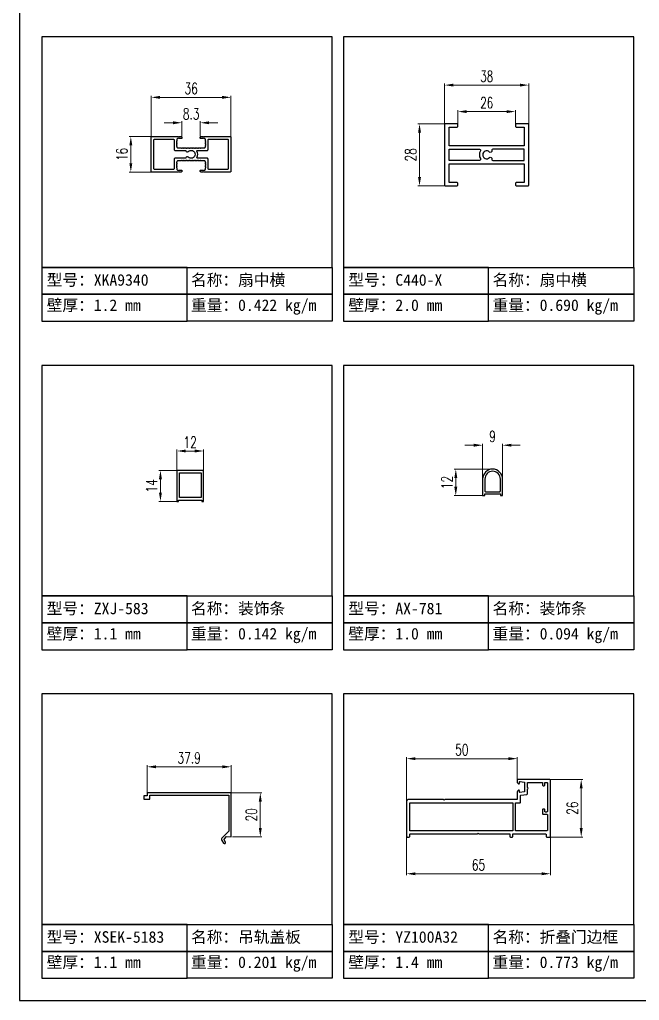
# Model space of a CAD drawing. Header units: millimetres. Extents: x 4423 to 13326, y -1516 to 5738.
# Drawn here: x 10699.3 to 10979.3, y 4833.2 to 5276.5 of the extents above; entities that cross this region are included whole.
import ezdxf

# ---------------------------------------------------------------- set-up
doc = ezdxf.new("R2010")
doc.units = ezdxf.units.MM
doc.header["$LTSCALE"] = 0.5
doc.layers.add('铝型材', color=1, linetype='Continuous')
doc.styles.get("Standard").update_dxf_attribs({"font": 'swissc.ttf', "height": 3})
doc.styles.add('汇总标注', font='romand.shx', dxfattribs={"width": 0.7, "height": 5})
doc.dimstyles.new('1汇总比例', dxfattribs={"dimscale": 0, "dimtxt": 5, "dimasz": 4, "dimexe": 0.7, "dimexo": 0.625, "dimgap": 1.5, "dimtad": 1, "dimzin": 9, "dimdsep": 46, "dimtxsty": '汇总标注', "dimcen": 0, "dimclrd": 3, "dimclre": 3, "dimclrt": 2, "dimadec": 1, "dimazin": 2, "dimtfac": 1, "dimtofl": 0, "dimtmove": 0, "dimatfit": 3, "dimfxl": 0, "dimtolj": 1, "dimlwd": 13, "dimlwe": 13, "dimarcsym": 0})

# ---------------------------------------------------------------- blocks, each defined once
blk = doc.blocks.new('*D102')
at = {"layer": 'Defpoints', "color": 0, "lineweight": 30, "ltscale": 0.4, "transparency": 16777216}
for p in [(10782.38, 5081.54), (10770.38, 5070.72), (10782.38, 5070.72)]:
    blk.add_point(p, dxfattribs=at)
at = {"layer": '铝型材', "color": 3, "lineweight": 13, "ltscale": 0.4, "transparency": 16777216}
for p, q in [((10770.38, 5071.34), (10770.38, 5082.24)), ((10774.38, 5081.54), (10778.38, 5081.54)), ((10782.38, 5071.34), (10782.38, 5082.24))]:
    blk.add_line(p, q, dxfattribs=at)
at = {"layer": '铝型材', "color": 3, "lineweight": 30, "ltscale": 0.4, "transparency": 16777216}
for points in [[(10774.38, 5082.21), (10774.38, 5080.87), (10770.38, 5081.54)], [(10778.38, 5082.21), (10778.38, 5080.87), (10782.38, 5081.54)]]:
    blk.add_solid(points, dxfattribs=at)
at = {"layer": '铝型材', "color": 2, "ltscale": 0.4, "transparency": 16777216, "insert": (10776.38, 5085.54), "char_height": 5, "attachment_point": 5, "style": '汇总标注'}
blk.add_mtext('\\A1;12', dxfattribs=at)
blk = doc.blocks.new('*D103')
at = {"layer": 'Defpoints', "color": 0, "lineweight": 30, "ltscale": 0.4, "transparency": 16777216}
for p in [(10762.92, 5072.78), (10772.28, 5072.78), (10770.73, 5058.78)]:
    blk.add_point(p, dxfattribs=at)
at = {"layer": '铝型材', "color": 3, "lineweight": 13, "ltscale": 0.4, "transparency": 16777216}
for p, q in [((10771.66, 5072.78), (10762.22, 5072.78)), ((10762.92, 5062.78), (10762.92, 5068.78)), ((10770.11, 5058.78), (10762.22, 5058.78))]:
    blk.add_line(p, q, dxfattribs=at)
at = {"layer": '铝型材', "color": 3, "lineweight": 30, "ltscale": 0.4, "transparency": 16777216}
for points in [[(10762.25, 5068.78), (10763.59, 5068.78), (10762.92, 5072.78)], [(10762.25, 5062.78), (10763.59, 5062.78), (10762.92, 5058.78)]]:
    blk.add_solid(points, dxfattribs=at)
at = {"layer": '铝型材', "color": 2, "ltscale": 0.4, "transparency": 16777216, "insert": (10758.92, 5065.78), "char_height": 5, "attachment_point": 5, "rotation": 90, "style": '汇总标注'}
blk.add_mtext('\\A1;14', dxfattribs=at)
blk = doc.blocks.new('*D208')
at = {"layer": 'Defpoints', "color": 0, "lineweight": 30, "ltscale": 0.4, "transparency": 16777216}
for p in [(10780.91, 5229.91), (10772.61, 5223.19), (10780.91, 5223.19)]:
    blk.add_point(p, dxfattribs=at)
at = {"layer": '铝型材', "color": 3, "lineweight": 13, "ltscale": 0.4, "transparency": 16777216}
for p, q in [((10768.61, 5229.91), (10764.61, 5229.91)), ((10772.61, 5223.82), (10772.61, 5230.61)), ((10780.91, 5223.82), (10780.91, 5230.61)), ((10784.91, 5229.91), (10788.91, 5229.91))]:
    blk.add_line(p, q, dxfattribs=at)
at = {"layer": '铝型材', "color": 3, "lineweight": 30, "ltscale": 0.4, "transparency": 16777216}
for points in [[(10768.61, 5230.57), (10768.61, 5229.24), (10772.61, 5229.91)], [(10784.91, 5230.57), (10784.91, 5229.24), (10780.91, 5229.91)]]:
    blk.add_solid(points, dxfattribs=at)
at = {"layer": '铝型材', "color": 2, "ltscale": 0.4, "transparency": 16777216, "insert": (10776.76, 5233.91), "char_height": 5, "attachment_point": 5, "style": '汇总标注'}
blk.add_mtext('\\A1;8.3', dxfattribs=at)
blk = doc.blocks.new('*D209')
at = {"layer": 'Defpoints', "color": 0, "lineweight": 30, "ltscale": 0.4, "transparency": 16777216}
for p in [(10758.76, 5241.4), (10758.76, 5221.77), (10794.76, 5221.77)]:
    blk.add_point(p, dxfattribs=at)
at = {"layer": '铝型材', "color": 3, "lineweight": 13, "ltscale": 0.4, "transparency": 16777216}
for p, q in [((10758.76, 5222.4), (10758.76, 5242.1)), ((10790.76, 5241.4), (10762.76, 5241.4)), ((10794.76, 5222.4), (10794.76, 5242.1))]:
    blk.add_line(p, q, dxfattribs=at)
at = {"layer": '铝型材', "color": 3, "lineweight": 30, "ltscale": 0.4, "transparency": 16777216}
for points in [[(10762.76, 5242.07), (10762.76, 5240.73), (10758.76, 5241.4)], [(10790.76, 5242.07), (10790.76, 5240.73), (10794.76, 5241.4)]]:
    blk.add_solid(points, dxfattribs=at)
at = {"layer": '铝型材', "color": 2, "ltscale": 0.4, "transparency": 16777216, "insert": (10776.76, 5245.4), "char_height": 5, "attachment_point": 5, "style": '汇总标注'}
blk.add_mtext('\\A1;36', dxfattribs=at)
blk = doc.blocks.new('*D210')
at = {"layer": 'Defpoints', "color": 0, "lineweight": 30, "ltscale": 0.4, "transparency": 16777216}
for p in [(10760.15, 5223.64), (10749.54, 5207.64), (10760.15, 5207.64)]:
    blk.add_point(p, dxfattribs=at)
at = {"layer": '铝型材', "color": 3, "lineweight": 13, "ltscale": 0.4, "transparency": 16777216}
for p, q in [((10759.52, 5223.64), (10748.84, 5223.64)), ((10749.54, 5219.64), (10749.54, 5211.64)), ((10759.52, 5207.64), (10748.84, 5207.64))]:
    blk.add_line(p, q, dxfattribs=at)
at = {"layer": '铝型材', "color": 3, "lineweight": 30, "ltscale": 0.4, "transparency": 16777216}
for points in [[(10748.87, 5219.64), (10750.2, 5219.64), (10749.54, 5223.64)], [(10748.87, 5211.64), (10750.2, 5211.64), (10749.54, 5207.64)]]:
    blk.add_solid(points, dxfattribs=at)
at = {"layer": '铝型材', "color": 2, "ltscale": 0.4, "transparency": 16777216, "insert": (10745.54, 5215.64), "char_height": 5, "attachment_point": 5, "rotation": 90, "style": '汇总标注'}
blk.add_mtext('\\A1;16', dxfattribs=at)
blk = doc.blocks.new('*D211')
at = {"layer": 'Defpoints', "color": 0, "lineweight": 30, "ltscale": 0.4, "transparency": 16777216}
for p in [(10897.31, 5234.95), (10897.31, 5228.67), (10923.31, 5228.67)]:
    blk.add_point(p, dxfattribs=at)
at = {"layer": '铝型材', "color": 3, "lineweight": 13, "ltscale": 0.4, "transparency": 16777216}
for p, q in [((10897.31, 5229.29), (10897.31, 5235.65)), ((10919.31, 5234.95), (10901.31, 5234.95)), ((10923.31, 5229.29), (10923.31, 5235.65))]:
    blk.add_line(p, q, dxfattribs=at)
at = {"layer": '铝型材', "color": 3, "lineweight": 30, "ltscale": 0.4, "transparency": 16777216}
for points in [[(10901.31, 5235.62), (10901.31, 5234.28), (10897.31, 5234.95)], [(10919.31, 5235.62), (10919.31, 5234.28), (10923.31, 5234.95)]]:
    blk.add_solid(points, dxfattribs=at)
at = {"layer": '铝型材', "color": 2, "ltscale": 0.4, "transparency": 16777216, "insert": (10910.31, 5238.95), "char_height": 5, "attachment_point": 5, "style": '汇总标注'}
blk.add_mtext('\\A1;26', dxfattribs=at)
blk = doc.blocks.new('*D212')
at = {"layer": 'Defpoints', "color": 0, "lineweight": 30, "ltscale": 0.4, "transparency": 16777216}
for p in [(10929.31, 5246.92), (10891.31, 5226.69), (10929.31, 5226.69)]:
    blk.add_point(p, dxfattribs=at)
at = {"layer": '铝型材', "color": 3, "lineweight": 13, "ltscale": 0.4, "transparency": 16777216}
for p, q in [((10891.31, 5227.31), (10891.31, 5247.62)), ((10895.31, 5246.92), (10925.31, 5246.92)), ((10929.31, 5227.31), (10929.31, 5247.62))]:
    blk.add_line(p, q, dxfattribs=at)
at = {"layer": '铝型材', "color": 3, "lineweight": 30, "ltscale": 0.4, "transparency": 16777216}
for points in [[(10895.31, 5247.59), (10895.31, 5246.26), (10891.31, 5246.92)], [(10925.31, 5247.59), (10925.31, 5246.26), (10929.31, 5246.92)]]:
    blk.add_solid(points, dxfattribs=at)
at = {"layer": '铝型材', "color": 2, "ltscale": 0.4, "transparency": 16777216, "insert": (10910.31, 5250.92), "char_height": 5, "attachment_point": 5, "style": '汇总标注'}
blk.add_mtext('\\A1;38', dxfattribs=at)
blk = doc.blocks.new('*D213')
at = {"layer": 'Defpoints', "color": 0, "lineweight": 30, "ltscale": 0.4, "transparency": 16777216}
for p in [(10892.84, 5229.42), (10879.98, 5201.42), (10892.84, 5201.42)]:
    blk.add_point(p, dxfattribs=at)
at = {"layer": '铝型材', "color": 3, "lineweight": 13, "ltscale": 0.4, "transparency": 16777216}
for p, q in [((10892.21, 5229.42), (10879.28, 5229.42)), ((10879.98, 5225.42), (10879.98, 5205.42)), ((10892.21, 5201.42), (10879.28, 5201.42))]:
    blk.add_line(p, q, dxfattribs=at)
at = {"layer": '铝型材', "color": 3, "lineweight": 30, "ltscale": 0.4, "transparency": 16777216}
for points in [[(10879.31, 5225.42), (10880.64, 5225.42), (10879.98, 5229.42)], [(10879.31, 5205.42), (10880.64, 5205.42), (10879.98, 5201.42)]]:
    blk.add_solid(points, dxfattribs=at)
at = {"layer": '铝型材', "color": 2, "ltscale": 0.4, "transparency": 16777216, "insert": (10875.98, 5215.42), "char_height": 5, "attachment_point": 5, "rotation": 90, "style": '汇总标注'}
blk.add_mtext('\\A1;28', dxfattribs=at)
blk = doc.blocks.new('*D241')
at = {"layer": 'Defpoints', "color": 0, "lineweight": 30, "ltscale": 0.4, "transparency": 16777216}
for p in [(10756.98, 4938.79), (10756.98, 4926.4), (10794.88, 4925.02)]:
    blk.add_point(p, dxfattribs=at)
at = {"layer": '铝型材', "color": 3, "lineweight": 13, "ltscale": 0.4, "transparency": 16777216}
for p, q in [((10756.98, 4927.02), (10756.98, 4939.49)), ((10790.88, 4938.79), (10760.98, 4938.79)), ((10794.88, 4925.64), (10794.88, 4939.49))]:
    blk.add_line(p, q, dxfattribs=at)
at = {"layer": '铝型材', "color": 3, "lineweight": 30, "ltscale": 0.4, "transparency": 16777216}
for points in [[(10760.98, 4939.46), (10760.98, 4938.12), (10756.98, 4938.79)], [(10790.88, 4939.46), (10790.88, 4938.12), (10794.88, 4938.79)]]:
    blk.add_solid(points, dxfattribs=at)
at = {"layer": '铝型材', "color": 2, "ltscale": 0.4, "transparency": 16777216, "insert": (10775.93, 4942.79), "char_height": 5, "attachment_point": 5, "style": '汇总标注'}
blk.add_mtext('\\A1;37.9', dxfattribs=at)
blk = doc.blocks.new('*D242')
at = {"layer": 'Defpoints', "color": 0, "lineweight": 30, "ltscale": 0.4, "transparency": 16777216}
for p in [(10791.67, 4927.1), (10794.88, 4907.1), (10808.04, 4907.1)]:
    blk.add_point(p, dxfattribs=at)
at = {"layer": '铝型材', "color": 3, "lineweight": 13, "ltscale": 0.4, "transparency": 16777216}
for p, q in [((10792.29, 4927.1), (10808.74, 4927.1)), ((10808.04, 4923.1), (10808.04, 4911.1)), ((10795.5, 4907.1), (10808.74, 4907.1))]:
    blk.add_line(p, q, dxfattribs=at)
at = {"layer": '铝型材', "color": 3, "lineweight": 30, "ltscale": 0.4, "transparency": 16777216}
for points in [[(10807.37, 4923.1), (10808.7, 4923.1), (10808.04, 4927.1)], [(10807.37, 4911.1), (10808.7, 4911.1), (10808.04, 4907.1)]]:
    blk.add_solid(points, dxfattribs=at)
at = {"layer": '铝型材', "color": 2, "ltscale": 0.4, "transparency": 16777216, "insert": (10804.04, 4917.1), "char_height": 5, "attachment_point": 5, "rotation": 90, "style": '汇总标注'}
blk.add_mtext('\\A1;20', dxfattribs=at)
blk = doc.blocks.new('*D246')
at = {"layer": 'Defpoints', "color": 0, "lineweight": 30, "ltscale": 0.4, "transparency": 16777216}
for p in [(10912.99, 5073.36), (10896.36, 5061.36), (10908.99, 5061.36)]:
    blk.add_point(p, dxfattribs=at)
at = {"layer": '铝型材', "color": 3, "lineweight": 13, "ltscale": 0.4, "transparency": 16777216}
for p, q in [((10912.37, 5073.36), (10895.66, 5073.36)), ((10896.36, 5069.36), (10896.36, 5065.36)), ((10908.37, 5061.36), (10895.66, 5061.36))]:
    blk.add_line(p, q, dxfattribs=at)
at = {"layer": '铝型材', "color": 3, "lineweight": 30, "ltscale": 0.4, "transparency": 16777216}
for points in [[(10895.69, 5069.36), (10897.02, 5069.36), (10896.36, 5073.36)], [(10895.69, 5065.36), (10897.02, 5065.36), (10896.36, 5061.36)]]:
    blk.add_solid(points, dxfattribs=at)
at = {"layer": '铝型材', "color": 2, "ltscale": 0.4, "transparency": 16777216, "insert": (10892.36, 5067.36), "char_height": 5, "attachment_point": 5, "rotation": 90, "style": '汇总标注'}
blk.add_mtext('\\A1;12', dxfattribs=at)
blk = doc.blocks.new('*D247')
at = {"layer": 'Defpoints', "color": 0, "lineweight": 30, "ltscale": 0.4, "transparency": 16777216}
for p in [(10917.49, 5084.15), (10908.49, 5067.4), (10917.49, 5067.4)]:
    blk.add_point(p, dxfattribs=at)
at = {"layer": '铝型材', "color": 3, "lineweight": 13, "ltscale": 0.4, "transparency": 16777216}
for p, q in [((10904.49, 5084.15), (10900.49, 5084.15)), ((10908.49, 5068.02), (10908.49, 5084.85)), ((10917.49, 5068.02), (10917.49, 5084.85)), ((10921.49, 5084.15), (10925.49, 5084.15))]:
    blk.add_line(p, q, dxfattribs=at)
at = {"layer": '铝型材', "color": 3, "lineweight": 30, "ltscale": 0.4, "transparency": 16777216}
for points in [[(10904.49, 5084.82), (10904.49, 5083.49), (10908.49, 5084.15)], [(10921.49, 5084.82), (10921.49, 5083.49), (10917.49, 5084.15)]]:
    blk.add_solid(points, dxfattribs=at)
at = {"layer": '铝型材', "color": 2, "ltscale": 0.4, "transparency": 16777216, "insert": (10912.99, 5088.15), "char_height": 5, "attachment_point": 5, "style": '汇总标注'}
blk.add_mtext('\\A1;9', dxfattribs=at)
blk = doc.blocks.new('*D261')
at = {"layer": 'Defpoints', "color": 0, "lineweight": 30, "ltscale": 0.4, "transparency": 16777216}
for p in [(10874.14, 4909.17), (10939.14, 4909.17), (10939.14, 4890.45)]:
    blk.add_point(p, dxfattribs=at)
at = {"layer": '铝型材', "color": 3, "lineweight": 13, "ltscale": 0.4, "transparency": 16777216}
for p, q in [((10874.14, 4908.55), (10874.14, 4889.75)), ((10939.14, 4908.55), (10939.14, 4889.75)), ((10878.14, 4890.45), (10935.14, 4890.45))]:
    blk.add_line(p, q, dxfattribs=at)
at = {"layer": '铝型材', "color": 3, "lineweight": 30, "ltscale": 0.4, "transparency": 16777216}
for points in [[(10878.14, 4891.11), (10878.14, 4889.78), (10874.14, 4890.45)], [(10935.14, 4891.11), (10935.14, 4889.78), (10939.14, 4890.45)]]:
    blk.add_solid(points, dxfattribs=at)
at = {"layer": '铝型材', "color": 2, "ltscale": 0.4, "transparency": 16777216, "insert": (10906.64, 4894.45), "char_height": 5, "attachment_point": 5, "style": '汇总标注'}
blk.add_mtext('\\A1;65', dxfattribs=at)
blk = doc.blocks.new('*D262')
at = {"layer": 'Defpoints', "color": 0, "lineweight": 30, "ltscale": 0.4, "transparency": 16777216}
for p in [(10935.7, 4933.06), (10953.02, 4933.06), (10938.14, 4907.06)]:
    blk.add_point(p, dxfattribs=at)
at = {"layer": '铝型材', "color": 3, "lineweight": 13, "ltscale": 0.4, "transparency": 16777216}
for p, q in [((10936.33, 4933.06), (10953.72, 4933.06)), ((10953.02, 4911.06), (10953.02, 4929.06)), ((10938.77, 4907.06), (10953.72, 4907.06))]:
    blk.add_line(p, q, dxfattribs=at)
at = {"layer": '铝型材', "color": 3, "lineweight": 30, "ltscale": 0.4, "transparency": 16777216}
for points in [[(10952.35, 4929.06), (10953.68, 4929.06), (10953.02, 4933.06)], [(10952.35, 4911.06), (10953.68, 4911.06), (10953.02, 4907.06)]]:
    blk.add_solid(points, dxfattribs=at)
at = {"layer": '铝型材', "color": 2, "ltscale": 0.4, "transparency": 16777216, "insert": (10949.02, 4920.06), "char_height": 5, "attachment_point": 5, "rotation": 90, "style": '汇总标注'}
blk.add_mtext('\\A1;26', dxfattribs=at)
blk = doc.blocks.new('*D263')
at = {"layer": 'Defpoints', "color": 0, "lineweight": 30, "ltscale": 0.4, "transparency": 16777216}
for p in [(10924.14, 4942.47), (10924.14, 4932.26), (10874.14, 4920.32)]:
    blk.add_point(p, dxfattribs=at)
at = {"layer": '铝型材', "color": 3, "lineweight": 13, "ltscale": 0.4, "transparency": 16777216}
for p, q in [((10874.14, 4920.94), (10874.14, 4943.17)), ((10924.14, 4932.88), (10924.14, 4943.17)), ((10878.14, 4942.47), (10920.14, 4942.47))]:
    blk.add_line(p, q, dxfattribs=at)
at = {"layer": '铝型材', "color": 3, "lineweight": 30, "ltscale": 0.4, "transparency": 16777216}
for points in [[(10878.14, 4943.14), (10878.14, 4941.81), (10874.14, 4942.47)], [(10920.14, 4943.14), (10920.14, 4941.81), (10924.14, 4942.47)]]:
    blk.add_solid(points, dxfattribs=at)
at = {"layer": '铝型材', "color": 2, "ltscale": 0.4, "transparency": 16777216, "insert": (10899.14, 4946.47), "char_height": 5, "attachment_point": 5, "style": '汇总标注'}
blk.add_mtext('\\A1;50', dxfattribs=at)
blk = doc.blocks.new('XKA9340', base_point=(31.19, 16.55))
at = {"layer": '铝型材', "ltscale": 0.4}
for points in [[(24.74, 13.25), (24.74, 13.08, -0.267949), (24.64, 12.91, 0.57735), (24.64, 12.56, -0.267949), (24.74, 12.39, -0.267949), (24.64, 12.21, 0.57735), (24.64, 11.87, -0.267949), (24.74, 11.69, -0.267949), (24.64, 11.52, 0.57735), (24.64, 11.18, -0.267949), (24.74, 11, -0.267949), (24.64, 10.83, 0.57735), (24.64, 10.48, -0.267949), (24.74, 10.31), (24.74, 9.75, 0.414214), (25.04, 9.45), (25.39, 9.45), (25.69, 9.15), (25.99, 9.45), (26.74, 9.45, -0.414214), (27.04, 9.15), (27.04, 8.85, -0.414214), (26.74, 8.55), (25.99, 8.55), (25.69, 8.85), (25.39, 8.55), (13.49, 8.55, -0.414214), (13.19, 8.85), (13.19, 16.55), (13.19, 24.25, -0.414214), (13.49, 24.55), (25.39, 24.55), (25.69, 24.25), (25.99, 24.55), (26.74, 24.55, -0.414214), (27.04, 24.25), (27.04, 23.95, -0.414214), (26.74, 23.65), (25.99, 23.65), (25.69, 23.95), (25.39, 23.65), (25.04, 23.65, 0.414214), (24.74, 23.35), (24.74, 22.8, -0.267949), (24.64, 22.62, 0.57735), (24.64, 22.28, -0.267949), (24.74, 22.1, -0.267949), (24.64, 21.93, 0.57735), (24.64, 21.58, -0.267949), (24.74, 21.41, -0.267949), (24.64, 21.24, 0.57735), (24.64, 20.89, -0.267949), (24.74, 20.72, -0.267949), (24.64, 20.54, 0.57735), (24.64, 20.2, -0.267949), (24.74, 20.02), (24.74, 19.85, 0.414214), (25.04, 19.55), (26.69, 19.55, -0.267949), (26.86, 19.45, 0.57735), (27.21, 19.45, -0.57735), (27.55, 19.45, 0.267949), (27.73, 19.35, 0.267949), (27.9, 19.45, -0.267949), (28.07, 19.55, -0.267949), (28.25, 19.45, 0.267949), (28.42, 19.35, 0.267949), (28.59, 19.45, -0.267949), (28.76, 19.55, -0.267949), (28.94, 19.45, 0.267949), (29.11, 19.35, 0.267949), (29.28, 19.45, -0.267949), (29.46, 19.55, -0.267949), (29.63, 19.45, 0.267949), (29.8, 19.35, 0.267949), (29.98, 19.45, -0.267949), (30.15, 19.55, -0.267949), (30.32, 19.45, 0.267949), (30.5, 19.35, 0.267949), (30.67, 19.45, -0.267949), (30.84, 19.55, -0.267949), (31.02, 19.45, 0.267949), (31.19, 19.35, 0.267949), (31.36, 19.45, -0.267949), (31.54, 19.55, -0.267949), (31.71, 19.45, 0.267949), (31.88, 19.35, 0.267949), (32.06, 19.45, -0.267949), (32.23, 19.55, -0.267949), (32.4, 19.45, 0.267949), (32.58, 19.35, 0.267949), (32.75, 19.45, -0.267949), (32.92, 19.55, -0.267949), (33.09, 19.45, 0.267949), (33.27, 19.35, 0.267949), (33.44, 19.45, -0.267949), (33.61, 19.55, -0.267949), (33.79, 19.45, 0.267949), (33.96, 19.35, 0.267949), (34.13, 19.45, -0.267949), (34.31, 19.55, -0.267949), (34.48, 19.45, 0.267949), (34.65, 19.35, 0.267949), (34.83, 19.45, -0.57735), (35.17, 19.45, 0.57735), (35.52, 19.45, -0.267949), (35.69, 19.55), (37.34, 19.55, 0.414214), (37.64, 19.85), (37.64, 20.02, -0.267949), (37.74, 20.2, 0.57735), (37.74, 20.54, -0.267949), (37.64, 20.72, -0.267949), (37.74, 20.89, 0.57735), (37.74, 21.24, -0.267949), (37.64, 21.41, -0.267949), (37.74, 21.58, 0.57735), (37.74, 21.93, -0.267949), (37.64, 22.1, -0.267949), (37.74, 22.28, 0.57735), (37.74, 22.62, -0.267949), (37.64, 22.8), (37.64, 23.35, 0.414214), (37.34, 23.65), (36.99, 23.65), (36.69, 23.95), (36.39, 23.65), (35.64, 23.65, -0.414214), (35.34, 23.95), (35.34, 24.25, -0.414214), (35.64, 24.55), (36.39, 24.55), (36.69, 24.25), (36.99, 24.55), (48.89, 24.55, -0.414214), (49.19, 24.25), (49.19, 16.55), (49.19, 8.85, -0.414214), (48.89, 8.55), (36.99, 8.55), (36.69, 8.85), (36.39, 8.55), (35.64, 8.55, -0.414214), (35.34, 8.85), (35.34, 9.15, -0.414214), (35.64, 9.45), (36.39, 9.45), (36.69, 9.15), (36.99, 9.45), (37.34, 9.45, 0.414214), (37.64, 9.75), (37.64, 10.31, -0.267949), (37.74, 10.48, 0.57735), (37.74, 10.83, -0.267949), (37.64, 11, -0.267949), (37.74, 11.18, 0.57735), (37.74, 11.52, -0.267949), (37.64, 11.69, -0.267949), (37.74, 11.87, 0.57735), (37.74, 12.21, -0.267949), (37.64, 12.39, -0.267949), (37.74, 12.56, 0.57735), (37.74, 12.91, -0.267949), (37.64, 13.08), (37.64, 13.25, 0.414214), (37.34, 13.55), (35.69, 13.55, -0.267949), (35.52, 13.65, 0.57735), (35.17, 13.65, -0.57735), (34.83, 13.65, 0.267949), (34.65, 13.75, 0.267949), (34.48, 13.65, -0.267949), (34.31, 13.55, -0.267949), (34.13, 13.65, 0.267949), (33.96, 13.75, 0.267949), (33.79, 13.65, -0.267949), (33.61, 13.55, -0.267949), (33.44, 13.65, 0.267949), (33.27, 13.75, 0.267949), (33.09, 13.65, -0.267949), (32.92, 13.55, -0.267949), (32.75, 13.65, 0.267949), (32.58, 13.75, 0.267949), (32.4, 13.65, -0.267949), (32.23, 13.55, -0.267949), (32.06, 13.65, 0.267949), (31.88, 13.75, 0.267949), (31.71, 13.65, -0.267949), (31.54, 13.55, -0.267949), (31.36, 13.65, 0.267949), (31.19, 13.75, 0.267949), (31.02, 13.65, -0.267949), (30.84, 13.55, -0.267949), (30.67, 13.65, 0.267949), (30.5, 13.75, 0.267949), (30.32, 13.65, -0.267949), (30.15, 13.55, -0.267949), (29.98, 13.65, 0.267949), (29.8, 13.75, 0.267949), (29.63, 13.65, -0.267949), (29.46, 13.55, -0.267949), (29.28, 13.65, 0.267949), (29.11, 13.75, 0.267949), (28.94, 13.65, -0.267949), (28.76, 13.55, -0.267949), (28.59, 13.65, 0.267949), (28.42, 13.75, 0.267949), (28.25, 13.65, -0.267949), (28.07, 13.55, -0.267949), (27.9, 13.65, 0.267949), (27.73, 13.75, 0.267949), (27.55, 13.65, -0.57735), (27.21, 13.65, 0.57735), (26.86, 13.65, -0.267949), (26.69, 13.55), (25.04, 13.55, 0.414214)], [(23.54, 14.45), (23.54, 10.05, -0.414214), (23.24, 9.75), (14.69, 9.75, -0.414214), (14.39, 10.05), (14.39, 23.05, -0.414214), (14.69, 23.35), (23.24, 23.35, -0.414214), (23.54, 23.05), (23.54, 18.65, 0.414214), (23.84, 18.35), (28.6, 18.35, -0.355911), (28.89, 18.11, 0.600192), (29.91, 17.81, -2.445695), (29.91, 15.29, 0.600192), (28.89, 14.99, -0.355911), (28.6, 14.75), (23.84, 14.75, 0.414214)], [(38.84, 18.65), (38.84, 23.05, -0.414214), (39.14, 23.35), (47.69, 23.35, -0.414214), (47.99, 23.05), (47.99, 10.05, -0.414214), (47.69, 9.75), (39.14, 9.75, -0.414214), (38.84, 10.05), (38.84, 14.45, 0.414214), (38.54, 14.75), (34.13, 14.75, -0.560232), (33.86, 15.19, 0.240408), (33.86, 17.92, -0.560232), (34.13, 18.35), (38.54, 18.35, 0.414214)]]:
    blk.add_lwpolyline(points, format="xyb", close=True, dxfattribs=at)
blk = doc.blocks.new('C440-X', base_point=(29.99, 19.61))
at = {"layer": '铝型材', "ltscale": 0.4}
for points in [[(42.99, 33.11), (42.99, 32.61, 0.414214), (43.49, 32.11), (46.99, 32.11), (46.99, 23.61), (12.99, 23.61), (12.99, 32.11), (16.49, 32.11, 0.414214), (16.99, 32.61), (16.99, 33.11, 0.414214), (16.49, 33.61), (11.29, 33.61, 0.414214), (10.99, 33.31), (10.99, 5.91, 0.414214), (11.29, 5.61), (16.49, 5.61, 0.414214), (16.99, 6.11), (16.99, 6.61, 0.414214), (16.49, 7.11), (12.99, 7.11), (12.99, 15.61), (46.99, 15.61), (46.99, 7.11), (43.49, 7.11, 0.414214), (42.99, 6.61), (42.99, 6.11, 0.414214), (43.49, 5.61), (48.69, 5.61, 0.414214), (48.99, 5.91), (48.99, 33.31, 0.414214), (48.69, 33.61), (43.49, 33.61, 0.414214)], [(27.18, 17.88, -0.587617), (26.76, 17.11), (12.99, 17.11), (12.99, 22.11), (26.76, 22.11, -0.587617), (27.18, 21.35, 0.284451)], [(31.28, 18.35, -0.783767), (32.28, 17.76, 0.503113), (32.76, 17.11), (46.99, 17.11), (46.99, 22.11), (32.76, 22.11, 0.503113), (32.28, 21.47, -0.783767), (31.28, 20.88, 2.445695)]]:
    blk.add_lwpolyline(points, format="xyb", close=True, dxfattribs=at)
blk = doc.blocks.new('ZXJ-583', base_point=(29.57, 21.15))
at = {"layer": '铝型材', "ltscale": 0.4}
for points in [[(29.57, 21.15), (17.57, 21.15), (17.57, 7.15), (18.27, 7.15), (18.27, 7.75), (28.87, 7.75), (28.87, 7.15), (29.57, 7.15)], [(28.47, 20.05), (28.47, 8.85), (18.67, 8.85), (18.67, 20.05)]]:
    blk.add_lwpolyline(points, close=True, dxfattribs=at)
blk = doc.blocks.new('AX-781', base_point=(30.2, 7.13))
at = {"layer": '铝型材', "ltscale": 0.4}
for points in [[(25.7, 13.83), (25.7, 6.33), (26.7, 6.33), (26.7, 7.13), (33.7, 7.13), (33.7, 6.33), (34.7, 6.33), (34.7, 13.83, 1)], [(33.7, 8.43), (33.7, 13.83, 1), (26.7, 13.83), (26.7, 8.43, 0.414214), (27, 8.13), (33.4, 8.13, 0.414214)]]:
    blk.add_lwpolyline(points, format="xyb", close=True, dxfattribs=at)
blk = doc.blocks.new('XSEK-5183', base_point=(63.35, 38.96))
at = {"layer": '铝型材', "ltscale": 0.4}
blk.add_lwpolyline([(59.16, 17.4), (59.88, 16.15, 1), (60.74, 16.65), (60.21, 17.57, -0.339454), (60.29, 18.17), (61.26, 19.14), (63.35, 18.96), (63.35, 38.96), (25.45, 38.96), (25.45, 37.56), (23.85, 37.56), (23.85, 35.96), (26.55, 35.96), (26.55, 37.86), (62.25, 37.86), (62.25, 21.54), (59.31, 18.61, 0.339454)], format="xyb", close=True, dxfattribs=at)
blk = doc.blocks.new('YZ100A32', base_point=(85.07, 10.57))
at = {"layer": '铝型材', "ltscale": 0.4}
for points in [[(71.3, 31.85), (73.2, 31.62, -0.366629), (73.37, 31.42), (73.37, 27.36, -0.405836), (73.17, 27.16), (71.27, 26.93, -0.422641), (71.07, 27.13), (71.07, 27.69, 0.414214), (70.87, 27.89), (70.65, 27.89, 0.198912), (70.51, 27.83), (70.15, 27.48, 0.198912), (70.07, 27.27), (70.07, 23.79), (37.37, 23.79), (37.07, 23.49), (36.77, 23.79), (21.07, 23.79, 0.414214), (20.07, 22.79), (20.07, 7.09, 0.414214), (20.37, 6.79), (21.17, 6.79, 0.414214), (21.47, 7.09), (21.47, 7.89, -0.414214), (21.77, 8.19), (52.07, 8.19), (52.37, 8.49), (52.67, 8.19), (66.67, 8.19), (66.67, 7.09, 0.414214), (66.97, 6.79), (67.77, 6.79, 0.414214), (68.07, 7.09), (68.07, 8.19), (82.77, 8.19, -0.414214), (83.07, 7.89), (83.07, 7.09, 0.414214), (83.37, 6.79), (84.77, 6.79, 0.414214), (85.07, 7.09), (85.07, 32.29, 0.414214), (84.57, 32.79), (70.37, 32.79, 0.414214), (70.07, 32.49), (70.07, 31.48, 0.198912), (70.13, 31.33), (70.51, 30.95, 0.198912), (70.65, 30.89), (70.87, 30.89, 0.414214), (71.07, 31.09), (71.07, 31.66, -0.463455)], [(83.37, 17.09, -0.414214), (83.67, 16.79), (83.67, 9.89, -0.414214), (83.37, 9.59), (69.27, 9.59), (69.27, 22.19), (71.17, 22.19, 0.414214), (71.47, 22.49), (71.47, 25.38, -0.37886), (71.73, 25.67), (74.4, 26, 0.37886), (74.67, 26.3), (74.67, 28.55, 1), (74.67, 29.15), (74.67, 31.39), (81.47, 31.39), (81.47, 30.29, 0.414214), (81.77, 29.99), (82.17, 29.99, 0.414214), (82.47, 30.29), (82.47, 31.19, -0.414214), (82.77, 31.49), (83.37, 31.49, -0.414214), (83.67, 31.19), (83.67, 18.39, -0.414214), (83.37, 18.09), (82.77, 18.09, -0.414214), (82.47, 18.39), (82.47, 19.09, 0.414214), (82.17, 19.39), (81.77, 19.39, 0.414214), (81.47, 19.09), (81.47, 17.39, 0.414214), (81.77, 17.09)]]:
    blk.add_lwpolyline(points, format="xyb", close=True, dxfattribs=at)
blk.add_lwpolyline([(68.07, 22.19), (68.07, 9.59), (21.47, 9.59), (21.47, 22.19)], close=True, dxfattribs=at)

msp = doc.modelspace()

# ---------------------------------------------------------------- linework, layer by layer
at = {"layer": '铝型材', "ltscale": 0.4}
for points in [[(10699.2993, 4833.2095), (11264.2993, 4833.2095), (11264.2993, 5615.7095), (10699.2993, 5615.7095)], [(10709.2993, 5164.5153), (10840.5493, 5164.5153), (10840.5493, 5268.7095), (10709.2993, 5268.7095)], [(10845.5493, 5164.5153), (10976.7993, 5164.5153), (10976.7993, 5268.7095), (10845.5493, 5268.7095)], [(10709.2993, 5152.3624), (10774.9243, 5152.3624), (10774.9243, 5164.5153), (10709.2993, 5164.5153)], [(10774.9243, 5164.5153), (10840.5493, 5164.5153), (10840.5493, 5152.3624), (10774.9243, 5152.3624)], [(10845.5493, 5152.3624), (10911.1743, 5152.3624), (10911.1743, 5164.5153), (10845.5493, 5164.5153)], [(10911.1743, 5164.5153), (10976.7993, 5164.5153), (10976.7993, 5152.3624), (10911.1743, 5152.3624)], [(10709.2993, 5140.2095), (10774.9243, 5140.2095), (10774.9243, 5152.3624), (10709.2993, 5152.3624)], [(10774.9243, 5152.3624), (10840.5493, 5152.3624), (10840.5493, 5140.2095), (10774.9243, 5140.2095)], [(10845.5493, 5140.2095), (10911.1743, 5140.2095), (10911.1743, 5152.3624), (10845.5493, 5152.3624)], [(10911.1743, 5152.3624), (10976.7993, 5152.3624), (10976.7993, 5140.2095), (10911.1743, 5140.2095)], [(10709.2993, 5016.0153), (10840.5493, 5016.0153), (10840.5493, 5120.2095), (10709.2993, 5120.2095)], [(10845.5493, 5016.0153), (10976.7993, 5016.0153), (10976.7993, 5120.2095), (10845.5493, 5120.2095)], [(10709.2993, 5003.8624), (10774.9243, 5003.8624), (10774.9243, 5016.0153), (10709.2993, 5016.0153)], [(10774.9243, 5016.0153), (10840.5493, 5016.0153), (10840.5493, 5003.8624), (10774.9243, 5003.8624)], [(10845.5493, 5003.8624), (10911.1743, 5003.8624), (10911.1743, 5016.0153), (10845.5493, 5016.0153)], [(10911.1743, 5016.0153), (10976.7993, 5016.0153), (10976.7993, 5003.8624), (10911.1743, 5003.8624)], [(10709.2993, 4991.7095), (10774.9243, 4991.7095), (10774.9243, 5003.8624), (10709.2993, 5003.8624)], [(10774.9243, 5003.8624), (10840.5493, 5003.8624), (10840.5493, 4991.7095), (10774.9243, 4991.7095)], [(10845.5493, 4991.7095), (10911.1743, 4991.7095), (10911.1743, 5003.8624), (10845.5493, 5003.8624)], [(10911.1743, 5003.8624), (10976.7993, 5003.8624), (10976.7993, 4991.7095), (10911.1743, 4991.7095)], [(10709.2993, 4867.5153), (10840.5493, 4867.5153), (10840.5493, 4971.7095), (10709.2993, 4971.7095)], [(10845.5493, 4867.5153), (10976.7993, 4867.5153), (10976.7993, 4971.7095), (10845.5493, 4971.7095)], [(10709.2993, 4855.3624), (10774.9243, 4855.3624), (10774.9243, 4867.5153), (10709.2993, 4867.5153)], [(10774.9243, 4867.5153), (10840.5493, 4867.5153), (10840.5493, 4855.3624), (10774.9243, 4855.3624)], [(10845.5493, 4855.3624), (10911.1743, 4855.3624), (10911.1743, 4867.5153), (10845.5493, 4867.5153)], [(10911.1743, 4867.5153), (10976.7993, 4867.5153), (10976.7993, 4855.3624), (10911.1743, 4855.3624)], [(10709.2993, 4843.2095), (10774.9243, 4843.2095), (10774.9243, 4855.3624), (10709.2993, 4855.3624)], [(10774.9243, 4855.3624), (10840.5493, 4855.3624), (10840.5493, 4843.2095), (10774.9243, 4843.2095)], [(10845.5493, 4843.2095), (10911.1743, 4843.2095), (10911.1743, 4855.3624), (10845.5493, 4855.3624)], [(10911.1743, 4855.3624), (10976.7993, 4855.3624), (10976.7993, 4843.2095), (10911.1743, 4843.2095)]]:
    msp.add_lwpolyline(points, close=True, dxfattribs=at)

# ---------------------------------------------------------------- block references
for name, p in [('C440-X', (10910.3124, 5215.4161)), ('XKA9340', (10776.7637, 5215.6432)), ('ZXJ-583', (10782.382, 5072.7817)), ('AX-781', (10912.9941, 5062.1571)), ('YZ100A32', (10939.1448, 4910.8372)), ('XSEK-5183', (10794.8776, 4927.098))]:
    msp.add_blockref(name, p, dxfattribs=at)

# ---------------------------------------------------------------- texts
at = {"layer": '铝型材', "ltscale": 0.4, "char_height": 5.1984, "attachment_point": 1}
for s, insert in [('{\\fSimSun|b0|i0|c134|p2;型号：XKA9340}', (10711.5298, 5161.4685)), ('{\\fSimSun|b0|i0|c134|p2;名称：扇中横}', (10776.7222, 5161.4685)), ('{\\fSimSun|b0|i0|c134|p2;型号：C440-X}', (10847.7798, 5161.4685)), ('{\\fSimSun|b0|i0|c134|p2;名称：扇中横}', (10912.9722, 5161.4685)), ('{\\fSimSun|b0|i0|c134|p2;壁厚：1.2 mm}', (10711.5298, 5150.0603)), ('{\\fSimSun|b0|i0|c134|p2;重量：0.422 kg/m}', (10776.7222, 5150.0603)), ('{\\fSimSun|b0|i0|c134|p2;壁厚：2.0 mm}', (10847.7798, 5150.0603)), ('{\\fSimSun|b0|i0|c134|p2;重量：0.690 kg/m}', (10912.9722, 5150.0603)), ('{\\fSimSun|b0|i0|c134|p2;型号：ZXJ-583}', (10711.5298, 5012.9685)), ('{\\fSimSun|b0|i0|c134|p2;名称：装饰条}', (10776.7222, 5012.9685)), ('{\\fSimSun|b0|i0|c134|p2;型号：AX-781}', (10847.7798, 5012.9685)), ('{\\fSimSun|b0|i0|c134|p2;名称：装饰条}', (10912.9722, 5012.9685)), ('{\\fSimSun|b0|i0|c134|p2;壁厚：1.1 mm}', (10711.5298, 5001.5603)), ('{\\fSimSun|b0|i0|c134|p2;重量：0.142 kg/m}', (10776.7222, 5001.5603)), ('{\\fSimSun|b0|i0|c134|p2;壁厚：1.0 mm}', (10847.7798, 5001.5603)), ('{\\fSimSun|b0|i0|c134|p2;重量：0.094 kg/m}', (10912.9722, 5001.5603)), ('{\\fSimSun|b0|i0|c134|p2;型号：XSEK-5183}', (10711.5298, 4864.4685)), ('{\\fSimSun|b0|i0|c134|p2;名称：吊轨盖板}', (10776.7222, 4864.4685)), ('{\\fSimSun|b0|i0|c134|p2;型号：YZ100A32}', (10847.7798, 4864.4685)), ('{\\fSimSun|b0|i0|c134|p2;名称：折叠门边框}', (10912.9722, 4864.4685)), ('{\\fSimSun|b0|i0|c134|p2;壁厚：1.1 mm}', (10711.5298, 4853.0603)), ('{\\fSimSun|b0|i0|c134|p2;重量：0.201 kg/m}', (10776.7222, 4853.0603)), ('{\\fSimSun|b0|i0|c134|p2;壁厚：1.4 mm}', (10847.7798, 4853.0603)), ('{\\fSimSun|b0|i0|c134|p2;重量：0.773 kg/m}', (10912.9722, 4853.0603))]:
    msp.add_mtext(s, dxfattribs=dict(at, insert=insert))

# ---------------------------------------------------------------- dimensions: what is measured, and where the dimension line sits
at = {"layer": '铝型材', "ltscale": 0.4}
for base, p1, p2, override, picture, middle in [((10929.3124, 5246.9247), (10891.3124, 5226.6887), (10929.3124, 5226.6887), {"dimscale": 1}, '*D212', (10910.3124, 5250.9247)), ((10758.7637, 5241.3991), (10794.7637, 5221.7704), (10758.7637, 5221.7704), {"dimscale": 1}, '*D209', (10776.7637, 5245.3991)), ((10897.3125, 5234.9495), (10923.3124, 5228.6661), (10897.3125, 5228.6661), {"dimscale": 1}, '*D211', (10910.3124, 5238.9495)), ((10917.4941, 5084.1542), (10908.4941, 5067.3985), (10917.4941, 5067.3985), {"dimscale": 1, "dimfxl": 250, "dimfxlon": 1}, '*D247', (10912.9941, 5088.1542)), ((10782.382, 5081.5403), (10770.382, 5070.7192), (10782.382, 5070.7192), {"dimscale": 1}, '*D102', (10776.382, 5085.5403)), ((10924.1434, 4942.4738), (10874.1434, 4920.3194), (10924.1434, 4932.2553), {"dimscale": 1}, '*D263', (10899.1434, 4946.4738)), ((10756.9769, 4938.7902), (10794.8776, 4925.0156), (10756.9769, 4926.3981), {"dimscale": 1}, '*D241', (10775.9273, 4942.7902)), ((10939.1448, 4890.4465), (10874.1434, 4909.1725), (10939.1448, 4909.1725), {"dimscale": 1}, '*D261', (10906.6441, 4894.4465))]:
    dim = msp.add_linear_dim(base=base, p1=p1, p2=p2, dimstyle='1汇总比例', override=override, dxfattribs=at)
    dim.commit()
    dim.dimension.update_dxf_attribs({"geometry": picture, "text_midpoint": middle})
dim = msp.add_linear_dim(base=(10780.9137, 5229.9069), p1=(10772.6137, 5223.1932), p2=(10780.9137, 5223.1932), dimstyle='1汇总比例', override={"dimscale": 1}, dxfattribs=at)
dim.commit()
dim.dimension.update_dxf_attribs({"geometry": '*D208', "text_midpoint": (10776.7637, 5229.9069), "dimtype": 160})
for base, p1, p2, override, picture, middle in [((10879.9756, 5201.4161), (10892.8351, 5229.4161), (10892.8351, 5201.4161), {"dimscale": 1}, '*D213', (10875.9756, 5215.4161)), ((10749.5369, 5207.6432), (10760.1471, 5223.6432), (10760.1471, 5207.6432), {"dimscale": 1}, '*D210', (10745.5369, 5215.6432)), ((10762.9194, 5072.7817), (10770.732, 5058.7817), (10772.2807, 5072.7817), {"dimscale": 1}, '*D103', (10758.9194, 5065.7817)), ((10896.356, 5061.3571), (10912.9941, 5073.3571), (10908.9941, 5061.3571), {"dimscale": 1, "dimfxl": 250, "dimfxlon": 1}, '*D246', (10892.356, 5067.3571)), ((10953.018, 4933.0639), (10938.1448, 4907.0639), (10935.7037, 4933.0639), {"dimscale": 1}, '*D262', (10949.018, 4920.0639)), ((10808.0377, 4907.098), (10791.668, 4927.098), (10794.8776, 4907.098), {"dimscale": 1}, '*D242', (10804.0377, 4917.098))]:
    dim = msp.add_linear_dim(base=base, p1=p1, p2=p2, angle=90, dimstyle='1汇总比例', override=override, dxfattribs=at)
    dim.commit()
    dim.dimension.update_dxf_attribs({"geometry": picture, "text_midpoint": middle})

doc.saveas('drawing.dxf')
